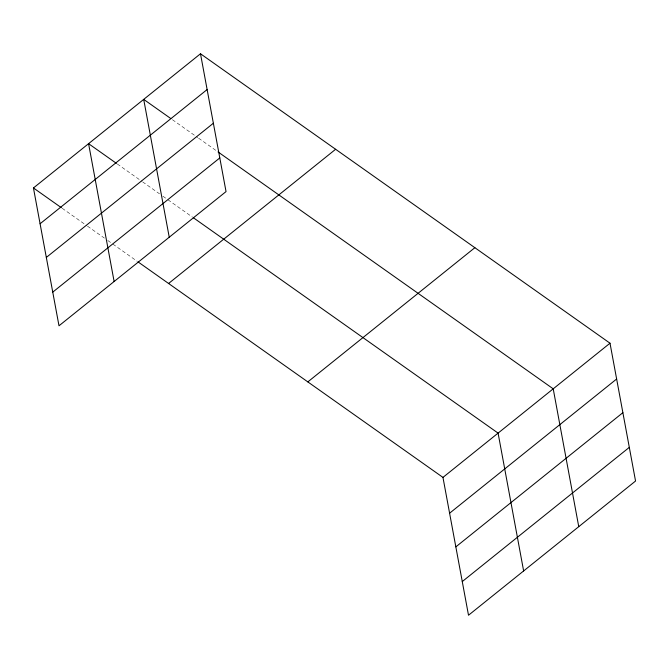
<?xml version="1.0" encoding="UTF-8"?>
<svg xmlns="http://www.w3.org/2000/svg" width="669" height="669" viewBox="0 0 669 669"><rect width="100%" height="100%" fill="white"/><g stroke="black" fill="none" stroke-linecap="round" stroke-linejoin="round"><path stroke-width="0.5" stroke-dasharray="3.35 2.51" d="M172.418 119.692L197.756 137.597M198.601 138.199L217.182 151.328M117.292 163.972L141.786 181.282M142.631 181.884L159.523 193.826M162.902 196.209L167.125 199.195M167.969 199.788L192.463 217.107M62.167 208.26L86.661 225.57M87.505 226.172L104.397 238.105M107.776 240.497L111.999 243.483M112.844 244.076L137.337 261.387"/><path stroke-width="1" d="M200.491 53.763L226.038 191.593L58.997 325.795L33.45 187.964L200.491 53.763L610.003 343.205L635.55 481.036L468.509 615.237L442.962 477.407L138.182 261.989M40.081 223.764L207.122 89.562M46.328 257.431L213.369 123.238M52.759 292.127L219.8 157.926M168.588 283.48L335.629 149.279M307.824 381.89L474.865 247.689M442.962 477.407L610.003 343.205M449.601 513.207L616.642 379.005M455.84 546.874L622.881 412.673M462.271 581.562L629.312 447.369M170.729 118.497L143.701 99.388L169.24 237.227M218.027 151.922L553.213 388.831L578.752 526.662M116.448 163.378L88.576 143.676L114.123 281.507M193.308 217.701L498.087 433.119L523.635 570.95M33.45 187.964L61.322 207.666"/></g></svg>
